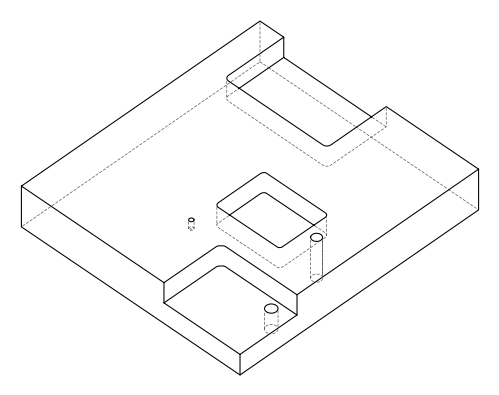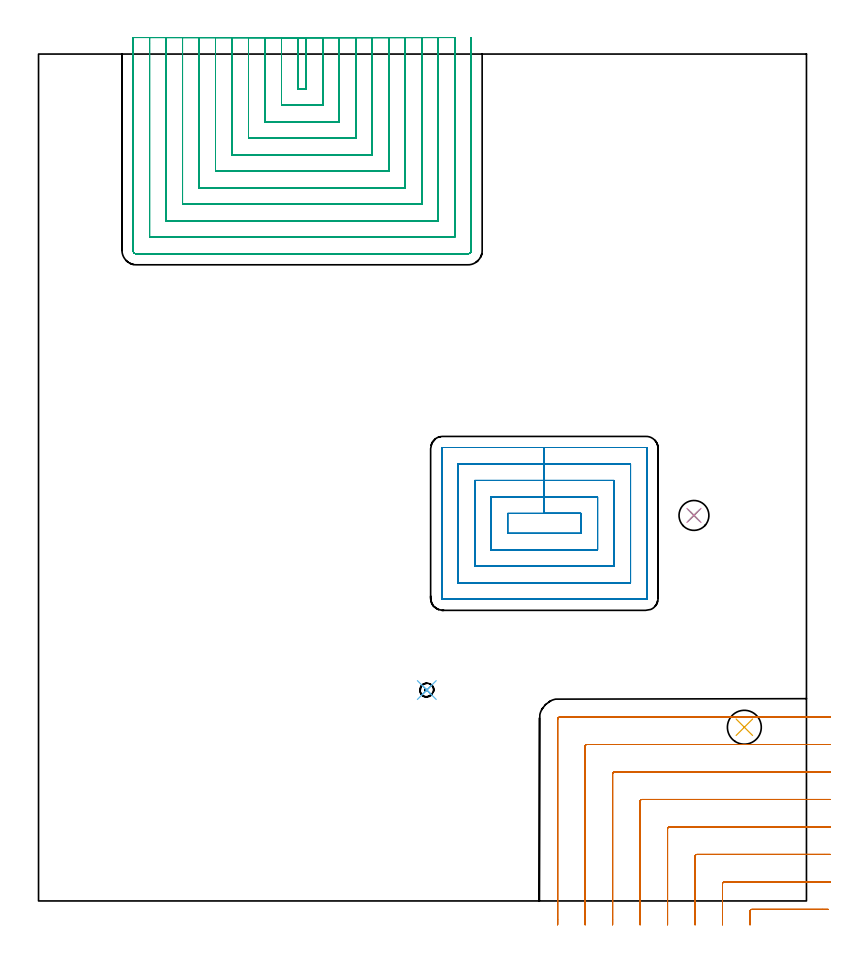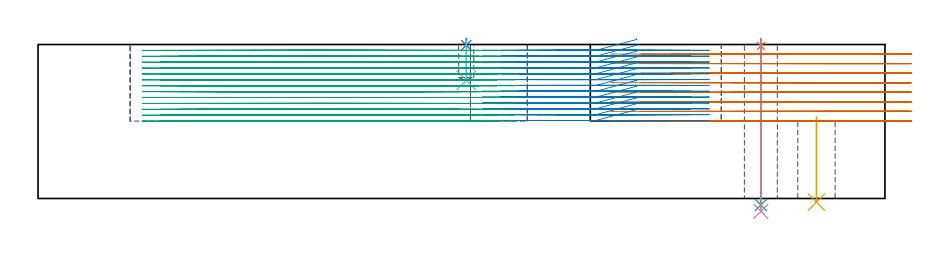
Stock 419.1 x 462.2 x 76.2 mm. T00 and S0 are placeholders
(PLAN: 9 operations, 6 tool changes, 176.8 min)
(1 SPOT_DRILL | STEP1HOLE | NXT0321_9005460120000 | 0.03 min | 3 mm3)
(2 SPOT_DRILL_1 | STEP1POCKET | NXT0321_9005460120000 | 0.03 min | 0 mm3)
(3 DRILL_THROUGH_HOLE_INTO_CENTER | STEP1HOLE | NXT0301_065 | 0.33 min | 5245 mm3)
(4 DRILL_TO_ENLARGE_THROUGH_HOLE | STEP1HOLE | UGT0301_287 | 0.34 min | 10614 mm3)
(5 INDEXABLE_INSERT_DRILL_THROUGH_HOLE_FROM_SOLID | STEP1HOLE_1 | NXT0302_008 | 0.18 min | 20442 mm3)
(6 DRILL_BLIND_HOLE_INTO_CENTER | STEP1POCKET | NXT0301_046 | 0.08 min | 736 mm3)
(7 MILL_CORNER_NOTCH_RECTANGULAR | CORNER_NOTCH_RECTANGULAR | UGT0201_094 | Follow Part, ap 5, ae 75% | 21.95 min | 597274 mm3)
(8 MILL_RECTANGULAR_POCKET | POCKET_RECTANGULAR_STRAIGHT | NXT0201_011 | Follow Part, ap 3, ae 75% | 34.16 min | 441563 mm3)
(9 MILL_SLOT | SLOT_PARTIAL_RECTANGULAR | NXT0201_011 | Follow Part, ap 3, ae 75% | 119.72 min | 855572 mm3)
(TOOL NXT0321_9005460120000 | NC Spot Drill, 142deg, 12mm, Carbide, Uncoated | D12 PA142 FL30 Z2)
(TOOL NXT0301_065 | Carbide Drill 9.4mm [860.1-0940-075A1-MM 2214] | D9.4 PA140 FL98 Z2)
(TOOL UGT0301_287 | Twist Drill 16.3 mm | D16.3 PA118 FL125 Z2)
(TOOL NXT0302_008 | Index. Insert Drill 18.5mm [880-D1850L25-05] | D18.5 PA176 FL93 Z2)
(TOOL NXT0301_046 | Carbide Drill 7.5mm [860.1-0750-038A1-MM 2214] | D7.5 PA140 FL53 Z2)
(TOOL UGT0201_094 | End mill 20 mm | D20 FL38 Z4)
(TOOL NXT0201_011 | ENDMILL 12mm [2P460-1200-NA 1630] | D12 FL38 Z6)
(OP 1 SPOT_DRILL)
G17 G21 G94 G90
T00 M6
G54
G17 G0 G90 X357.7 Y210.4 S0 M3
G43 Z86.2 H0
G94 G81 G98 Z75.498 F250. R79.2
G80
M5
M2
(OP 2 SPOT_DRILL_1)
G17 G21 G94 G90
T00 M6
G54
G17 G0 G90 X211.9 Y115.1 S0 M3
G43 Z86.2 H0
G94 G81 G98 Z75.877 F250. R79.2
G80
M5
M2
(OP 3 DRILL_THROUGH_HOLE_INTO_CENTER)
G17 G21 G94 G90
T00 M6
G54
G17 G0 G90 X357.7 Y210.4 S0 M3
G43 Z86.2 H1
G94 G73 G98 Z-3.211 F250. Q8.823 R78.2
G80
M5
M2
(OP 4 DRILL_TO_ENLARGE_THROUGH_HOLE)
G17 G21 G94 G90
T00 M6
G54
G17 G0 G90 X357.7 Y210.4 S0 M3
G43 Z86.2 H0
G94 G73 G98 Z-6.397 F250. Q13.766 R78.2
G80
M5
M2
(OP 5 INDEXABLE_INSERT_DRILL_THROUGH_HOLE_FROM_SOLID)
G17 G21 G94 G90
T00 M6
G54
G17 G0 G90 X385.2 Y94.8 S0 M3
G43 Z86.2 H1
G94 G81 G98 Z-1.823 F250. R40.4
G80
M5
M2
(OP 6 DRILL_BLIND_HOLE_INTO_CENTER)
G17 G21 G94 G90
T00 M6
G54
G17 G0 G90 X211.9 Y115.1 S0 M3
G43 Z86.2 H1
G94 G81 G98 Z58.5 F250. R78.2
G80
M5
M2
(OP 7 MILL_CORNER_NOTCH_RECTANGULAR)
G17 G21 G94 G90
T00 M6
G54
G17 G0 G90 X430.979 Y-4.6 S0 M3
G43 Z86.2 H0
Z71.475
G94 G1 X427.979 F250.
X389.292 F500.
G3 X388.3 Y-5.592 R1.
G1 Y-10.
Y-13. F250.
G0 Z86.2
X432.1 Y10.4
Z71.475
G1 X429.1
X374.293 F500.
G3 X373.3 Y9.407 R1.
G1 Y-10.
Y-13. F250.
G0 Z86.2
X432.1 Y25.4
Z71.475
G1 X429.1
X359.293 F500.
G3 X358.3 Y24.407 R1.
G1 Y-10.
Y-13. F250.
G0 Z86.2
X432.1 Y40.4
Z71.475
G1 X429.1
X344.294 F500.
G3 X343.3 Y39.406 R1.
G1 Y-10.
Y-13. F250.
G0 Z86.2
X432.1 Y55.4
Z71.475
G1 X429.1
X329.294 F500.
G3 X328.3 Y54.406 R1.
G1 Y-10.
Y-13. F250.
G0 Z86.2
X432.1 Y70.4
Z71.475
G1 X429.1
X314.294 F500.
G3 X313.3 Y69.406 R1.
G1 Y-10.
Y-13. F250.
G0 Z86.2
X432.1 Y85.4
Z71.475
G1 X429.1
X299.295 F500.
G3 X298.3 Y84.405 R1.
G1 Y-10.
Y-13. F250.
G0 Z86.2
X432.1 Y100.4
Z71.475
G1 X429.1
X284.6 F500.
G3 X283.3 Y99.1 R1.3
G1 Y-10.
Y-13. F250.
G0 Z86.2
X430.979 Y-4.6
Z66.75
G1 X427.979
X389.292 F500.
G3 X388.3 Y-5.592 R1.
G1 Y-10.
Y-13. F250.
G0 Z86.2
X432.1 Y10.4
Z66.75
G1 X429.1
X374.293 F500.
G3 X373.3 Y9.407 R1.
G1 Y-10.
Y-13. F250.
G0 Z86.2
X432.1 Y25.4
Z66.75
G1 X429.1
X359.293 F500.
G3 X358.3 Y24.407 R1.
G1 Y-10.
Y-13. F250.
G0 Z86.2
X432.1 Y40.4
Z66.75
G1 X429.1
X344.294 F500.
G3 X343.3 Y39.406 R1.
G1 Y-10.
Y-13. F250.
G0 Z86.2
X432.1 Y55.4
Z66.75
G1 X429.1
X329.294 F500.
G3 X328.3 Y54.406 R1.
G1 Y-10.
Y-13. F250.
G0 Z86.2
X432.1 Y70.4
Z66.75
G1 X429.1
X314.294 F500.
G3 X313.3 Y69.406 R1.
G1 Y-10.
Y-13. F250.
G0 Z86.2
X432.1 Y85.4
Z66.75
G1 X429.1
X299.295 F500.
G3 X298.3 Y84.405 R1.
G1 Y-10.
Y-13. F250.
G0 Z86.2
X432.1 Y100.4
Z66.75
G1 X429.1
X284.6 F500.
G3 X283.3 Y99.1 R1.3
G1 Y-10.
Y-13. F250.
G0 Z86.2
X430.979 Y-4.6
Z62.025
G1 X427.979
X389.292 F500.
G3 X388.3 Y-5.592 R1.
G1 Y-10.
Y-13. F250.
G0 Z86.2
X432.1 Y10.4
Z62.025
G1 X429.1
X374.293 F500.
G3 X373.3 Y9.407 R1.
G1 Y-10.
Y-13. F250.
G0 Z86.2
X432.1 Y25.4
Z62.025
G1 X429.1
X359.293 F500.
G3 X358.3 Y24.407 R1.
G1 Y-10.
Y-13. F250.
G0 Z86.2
X432.1 Y40.4
Z62.025
G1 X429.1
X344.294 F500.
G3 X343.3 Y39.406 R1.
G1 Y-10.
Y-13. F250.
G0 Z86.2
X432.1 Y55.4
Z62.025
G1 X429.1
X329.294 F500.
G3 X328.3 Y54.406 R1.
G1 Y-10.
Y-13. F250.
G0 Z86.2
X432.1 Y70.4
Z62.025
G1 X429.1
X314.294 F500.
G3 X313.3 Y69.406 R1.
G1 Y-10.
Y-13. F250.
G0 Z86.2
X432.1 Y85.4
Z62.025
G1 X429.1
X299.295 F500.
G3 X298.3 Y84.405 R1.
G1 Y-10.
Y-13. F250.
G0 Z86.2
X432.1 Y100.4
Z62.025
G1 X429.1
X284.6 F500.
G3 X283.3 Y99.1 R1.3
G1 Y-10.
Y-13. F250.
G0 Z86.2
X430.979 Y-4.6
Z57.3
G1 X427.979
X389.292 F500.
G3 X388.3 Y-5.592 R1.
G1 Y-10.
Y-13. F250.
G0 Z86.2
X432.1 Y10.4
Z57.3
G1 X429.1
X374.293 F500.
G3 X373.3 Y9.407 R1.
G1 Y-10.
Y-13. F250.
G0 Z86.2
X432.1 Y25.4
Z57.3
G1 X429.1
X359.293 F500.
G3 X358.3 Y24.407 R1.
G1 Y-10.
Y-13. F250.
G0 Z86.2
X432.1 Y40.4
Z57.3
G1 X429.1
X344.294 F500.
G3 X343.3 Y39.406 R1.
G1 Y-10.
Y-13. F250.
G0 Z86.2
X432.1 Y55.4
Z57.3
G1 X429.1
X329.294 F500.
G3 X328.3 Y54.406 R1.
G1 Y-10.
Y-13. F250.
G0 Z86.2
X432.1 Y70.4
Z57.3
G1 X429.1
X314.294 F500.
G3 X313.3 Y69.406 R1.
G1 Y-10.
Y-13. F250.
G0 Z86.2
X432.1 Y85.4
Z57.3
G1 X429.1
X299.295 F500.
G3 X298.3 Y84.405 R1.
G1 Y-10.
Y-13. F250.
G0 Z86.2
X432.1 Y100.4
Z57.3
G1 X429.1
X284.6 F500.
G3 X283.3 Y99.1 R1.3
G1 Y-10.
Y-13. F250.
G0 Z86.2
X430.979 Y-4.6
Z52.575
G1 X427.979
X389.292 F500.
G3 X388.3 Y-5.592 R1.
G1 Y-10.
Y-13. F250.
G0 Z86.2
X432.1 Y10.4
Z52.575
G1 X429.1
X374.293 F500.
G3 X373.3 Y9.407 R1.
G1 Y-10.
Y-13. F250.
G0 Z86.2
X432.1 Y25.4
Z52.575
G1 X429.1
X359.293 F500.
G3 X358.3 Y24.407 R1.
G1 Y-10.
Y-13. F250.
G0 Z86.2
X432.1 Y40.4
Z52.575
G1 X429.1
X344.294 F500.
G3 X343.3 Y39.406 R1.
G1 Y-10.
Y-13. F250.
G0 Z86.2
X432.1 Y55.4
Z52.575
G1 X429.1
X329.294 F500.
G3 X328.3 Y54.406 R1.
G1 Y-10.
Y-13. F250.
G0 Z86.2
X432.1 Y70.4
Z52.575
G1 X429.1
X314.294 F500.
G3 X313.3 Y69.406 R1.
G1 Y-10.
Y-13. F250.
G0 Z86.2
X432.1 Y85.4
Z52.575
G1 X429.1
X299.295 F500.
G3 X298.3 Y84.405 R1.
G1 Y-10.
Y-13. F250.
G0 Z86.2
X432.1 Y100.4
Z52.575
G1 X429.1
X284.6 F500.
G3 X283.3 Y99.1 R1.3
G1 Y-10.
Y-13. F250.
G0 Z86.2
X430.979 Y-4.6
Z47.85
G1 X427.979
X389.292 F500.
G3 X388.3 Y-5.592 R1.
G1 Y-10.
Y-13. F250.
G0 Z86.2
X432.1 Y10.4
Z47.85
G1 X429.1
X374.293 F500.
G3 X373.3 Y9.407 R1.
G1 Y-10.
Y-13. F250.
G0 Z86.2
X432.1 Y25.4
Z47.85
G1 X429.1
X359.293 F500.
G3 X358.3 Y24.407 R1.
G1 Y-10.
Y-13. F250.
G0 Z86.2
X432.1 Y40.4
Z47.85
G1 X429.1
X344.294 F500.
G3 X343.3 Y39.406 R1.
G1 Y-10.
Y-13. F250.
G0 Z86.2
X432.1 Y55.4
Z47.85
G1 X429.1
X329.294 F500.
G3 X328.3 Y54.406 R1.
G1 Y-10.
Y-13. F250.
G0 Z86.2
X432.1 Y70.4
Z47.85
G1 X429.1
X314.294 F500.
G3 X313.3 Y69.406 R1.
G1 Y-10.
Y-13. F250.
G0 Z86.2
X432.1 Y85.4
Z47.85
G1 X429.1
X299.295 F500.
G3 X298.3 Y84.405 R1.
G1 Y-10.
Y-13. F250.
G0 Z86.2
X432.1 Y100.4
Z47.85
G1 X429.1
X284.6 F500.
G3 X283.3 Y99.1 R1.3
G1 Y-10.
Y-13. F250.
G0 Z86.2
X430.979 Y-4.6
Z43.125
G1 X427.979
X389.292 F500.
G3 X388.3 Y-5.592 R1.
G1 Y-10.
Y-13. F250.
G0 Z86.2
X432.1 Y10.4
Z43.125
G1 X429.1
X374.293 F500.
G3 X373.3 Y9.407 R1.
G1 Y-10.
Y-13. F250.
G0 Z86.2
X432.1 Y25.4
Z43.125
G1 X429.1
X359.293 F500.
G3 X358.3 Y24.407 R1.
G1 Y-10.
Y-13. F250.
G0 Z86.2
X432.1 Y40.4
Z43.125
G1 X429.1
X344.294 F500.
G3 X343.3 Y39.406 R1.
G1 Y-10.
Y-13. F250.
G0 Z86.2
X432.1 Y55.4
Z43.125
G1 X429.1
X329.294 F500.
G3 X328.3 Y54.406 R1.
G1 Y-10.
Y-13. F250.
G0 Z86.2
X432.1 Y70.4
Z43.125
G1 X429.1
X314.294 F500.
G3 X313.3 Y69.406 R1.
G1 Y-10.
Y-13. F250.
G0 Z86.2
X432.1 Y85.4
Z43.125
G1 X429.1
X299.295 F500.
G3 X298.3 Y84.405 R1.
G1 Y-10.
Y-13. F250.
G0 Z86.2
X432.1 Y100.4
Z43.125
G1 X429.1
X284.6 F500.
G3 X283.3 Y99.1 R1.3
G1 Y-10.
Y-13. F250.
G0 Z86.2
X430.979 Y-4.6
Z38.4
G1 X427.979
X389.292 F500.
G3 X388.3 Y-5.592 R1.
G1 Y-10.
Y-13. F250.
G0 Z86.2
X432.1 Y10.4
Z38.4
G1 X429.1
X374.293 F500.
G3 X373.3 Y9.407 R1.
G1 Y-10.
Y-13. F250.
G0 Z86.2
X432.1 Y25.4
Z38.4
G1 X429.1
X359.293 F500.
G3 X358.3 Y24.407 R1.
G1 Y-10.
Y-13. F250.
G0 Z86.2
X432.1 Y40.4
Z38.4
G1 X429.1
X344.294 F500.
G3 X343.3 Y39.406 R1.
G1 Y-10.
Y-13. F250.
G0 Z86.2
X432.1 Y55.4
Z38.4
G1 X429.1
X329.294 F500.
G3 X328.3 Y54.406 R1.
G1 Y-10.
Y-13. F250.
G0 Z86.2
X432.1 Y70.4
Z38.4
G1 X429.1
X314.294 F500.
G3 X313.3 Y69.406 R1.
G1 Y-10.
Y-13. F250.
G0 Z86.2
X432.1 Y85.4
Z38.4
G1 X429.1
X299.295 F500.
G3 X298.3 Y84.405 R1.
G1 Y-10.
Y-13. F250.
G0 Z86.2
X432.1 Y100.4
Z38.4
G1 X429.1
X284.6 F500.
G3 X283.3 Y99.1 R1.3
G1 Y-10.
Y-13. F250.
G0 Z86.2
M5
M2
(OP 8 MILL_RECTANGULAR_POCKET)
G17 G21 G94 G90
T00 M6
G54
G17 G0 G90 X296.1 Y209.56 S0 M3
G43 Z86.2 H1
Z79.2
G94 G1 Y211.5 Z78.68 F250.
X276.05 Z73.308
X256. F500.
Y200.6
X296.1
Y211.5
X276.05
Y220.5
X247.
Y191.6
X305.1
Y220.5
X276.05
Y229.5
X238.
Y182.6
X314.1
Y229.5
X276.05
Y238.5
X229.
Y173.6
X323.1
Y238.5
X276.05
Y247.5
X220.5
G3 X220. Y247. R0.5
G1 Y165.1
G3 X220.5 Y164.6 R0.5
G1 X331.6
G3 X332.1 Y165.1 R0.5
G1 Y247.
G3 X331.6 Y247.5 R0.5
G1 X276.05
X275.05
G0 X296.1 Y209.56 Z76.308
G1 Y211.5 Z75.788 F250.
X276.05 Z70.415
X256. F500.
Y200.6
X296.1
Y211.5
X276.05
Y220.5
X247.
Y191.6
X305.1
Y220.5
X276.05
Y229.5
X238.
Y182.6
X314.1
Y229.5
X276.05
Y238.5
X229.
Y173.6
X323.1
Y238.5
X276.05
Y247.5
X220.5
G3 X220. Y247. R0.5
G1 Y165.1
G3 X220.5 Y164.6 R0.5
G1 X331.6
G3 X332.1 Y165.1 R0.5
G1 Y247.
G3 X331.6 Y247.5 R0.5
G1 X276.05
X275.05
G0 X296.1 Y209.56 Z73.415
G1 Y211.5 Z72.895 F250.
X276.05 Z67.523
X256. F500.
Y200.6
X296.1
Y211.5
X276.05
Y220.5
X247.
Y191.6
X305.1
Y220.5
X276.05
Y229.5
X238.
Y182.6
X314.1
Y229.5
X276.05
Y238.5
X229.
Y173.6
X323.1
Y238.5
X276.05
Y247.5
X220.5
G3 X220. Y247. R0.5
G1 Y165.1
G3 X220.5 Y164.6 R0.5
G1 X331.6
G3 X332.1 Y165.1 R0.5
G1 Y247.
G3 X331.6 Y247.5 R0.5
G1 X276.05
X275.05
G0 X296.1 Y209.56 Z70.523
G1 Y211.5 Z70.003 F250.
X276.05 Z64.631
X256. F500.
Y200.6
X296.1
Y211.5
X276.05
Y220.5
X247.
Y191.6
X305.1
Y220.5
X276.05
Y229.5
X238.
Y182.6
X314.1
Y229.5
X276.05
Y238.5
X229.
Y173.6
X323.1
Y238.5
X276.05
Y247.5
X220.5
G3 X220. Y247. R0.5
G1 Y165.1
G3 X220.5 Y164.6 R0.5
G1 X331.6
G3 X332.1 Y165.1 R0.5
G1 Y247.
G3 X331.6 Y247.5 R0.5
G1 X276.05
X275.05
G0 X296.1 Y209.56 Z67.631
G1 Y211.5 Z67.111 F250.
X276.05 Z61.738
X256. F500.
Y200.6
X296.1
Y211.5
X276.05
Y220.5
X247.
Y191.6
X305.1
Y220.5
X276.05
Y229.5
X238.
Y182.6
X314.1
Y229.5
X276.05
Y238.5
X229.
Y173.6
X323.1
Y238.5
X276.05
Y247.5
X220.5
G3 X220. Y247. R0.5
G1 Y165.1
G3 X220.5 Y164.6 R0.5
G1 X331.6
G3 X332.1 Y165.1 R0.5
G1 Y247.
G3 X331.6 Y247.5 R0.5
G1 X276.05
X275.05
G0 X296.1 Y209.56 Z64.738
G1 Y211.5 Z64.218 F250.
X276.05 Z58.846
X256. F500.
Y200.6
X296.1
Y211.5
X276.05
Y220.5
X247.
Y191.6
X305.1
Y220.5
X276.05
Y229.5
X238.
Y182.6
X314.1
Y229.5
X276.05
Y238.5
X229.
Y173.6
X323.1
Y238.5
X276.05
Y247.5
X220.5
G3 X220. Y247. R0.5
G1 Y165.1
G3 X220.5 Y164.6 R0.5
G1 X331.6
G3 X332.1 Y165.1 R0.5
G1 Y247.
G3 X331.6 Y247.5 R0.5
G1 X276.05
X275.05
G0 X296.1 Y209.56 Z61.846
G1 Y211.5 Z61.326 F250.
X276.05 Z55.954
X256. F500.
Y200.6
X296.1
Y211.5
X276.05
Y220.5
X247.
Y191.6
X305.1
Y220.5
X276.05
Y229.5
X238.
Y182.6
X314.1
Y229.5
X276.05
Y238.5
X229.
Y173.6
X323.1
Y238.5
X276.05
Y247.5
X220.5
G3 X220. Y247. R0.5
G1 Y165.1
G3 X220.5 Y164.6 R0.5
G1 X331.6
G3 X332.1 Y165.1 R0.5
G1 Y247.
G3 X331.6 Y247.5 R0.5
G1 X276.05
X275.05
G0 X296.1 Y209.56 Z58.954
G1 Y211.5 Z58.434 F250.
X276.05 Z53.062
X256. F500.
Y200.6
X296.1
Y211.5
X276.05
Y220.5
X247.
Y191.6
X305.1
Y220.5
X276.05
Y229.5
X238.
Y182.6
X314.1
Y229.5
X276.05
Y238.5
X229.
Y173.6
X323.1
Y238.5
X276.05
Y247.5
X220.5
G3 X220. Y247. R0.5
G1 Y165.1
G3 X220.5 Y164.6 R0.5
G1 X331.6
G3 X332.1 Y165.1 R0.5
G1 Y247.
G3 X331.6 Y247.5 R0.5
G1 X276.05
X275.05
G0 X296.1 Y209.56 Z56.062
G1 Y211.5 Z55.542 F250.
X276.05 Z50.169
X256. F500.
Y200.6
X296.1
Y211.5
X276.05
Y220.5
X247.
Y191.6
X305.1
Y220.5
X276.05
Y229.5
X238.
Y182.6
X314.1
Y229.5
X276.05
Y238.5
X229.
Y173.6
X323.1
Y238.5
X276.05
Y247.5
X220.5
G3 X220. Y247. R0.5
G1 Y165.1
G3 X220.5 Y164.6 R0.5
G1 X331.6
G3 X332.1 Y165.1 R0.5
G1 Y247.
G3 X331.6 Y247.5 R0.5
G1 X276.05
X275.05
G0 X296.1 Y209.56 Z53.169
G1 Y211.5 Z52.649 F250.
X276.05 Z47.277
X256. F500.
Y200.6
X296.1
Y211.5
X276.05
Y220.5
X247.
Y191.6
X305.1
Y220.5
X276.05
Y229.5
X238.
Y182.6
X314.1
Y229.5
X276.05
Y238.5
X229.
Y173.6
X323.1
Y238.5
X276.05
Y247.5
X220.5
G3 X220. Y247. R0.5
G1 Y165.1
G3 X220.5 Y164.6 R0.5
G1 X331.6
G3 X332.1 Y165.1 R0.5
G1 Y247.
G3 X331.6 Y247.5 R0.5
G1 X276.05
X275.05
G0 X296.1 Y209.56 Z50.277
G1 Y211.5 Z49.757 F250.
X276.05 Z44.385
X256. F500.
Y200.6
X296.1
Y211.5
X276.05
Y220.5
X247.
Y191.6
X305.1
Y220.5
X276.05
Y229.5
X238.
Y182.6
X314.1
Y229.5
X276.05
Y238.5
X229.
Y173.6
X323.1
Y238.5
X276.05
Y247.5
X220.5
G3 X220. Y247. R0.5
G1 Y165.1
G3 X220.5 Y164.6 R0.5
G1 X331.6
G3 X332.1 Y165.1 R0.5
G1 Y247.
G3 X331.6 Y247.5 R0.5
G1 X276.05
X275.05
G0 X296.1 Y209.56 Z47.385
G1 Y211.5 Z46.865 F250.
X276.05 Z41.492
X256. F500.
Y200.6
X296.1
Y211.5
X276.05
Y220.5
X247.
Y191.6
X305.1
Y220.5
X276.05
Y229.5
X238.
Y182.6
X314.1
Y229.5
X276.05
Y238.5
X229.
Y173.6
X323.1
Y238.5
X276.05
Y247.5
X220.5
G3 X220. Y247. R0.5
G1 Y165.1
G3 X220.5 Y164.6 R0.5
G1 X331.6
G3 X332.1 Y165.1 R0.5
G1 Y247.
G3 X331.6 Y247.5 R0.5
G1 X276.05
X275.05
G0 X296.1 Y209.56 Z44.492
G1 Y211.5 Z43.972 F250.
X276.05 Z38.6
X256. F500.
Y200.6
X296.1
Y211.5
X276.05
Y220.5
X247.
Y191.6
X305.1
Y220.5
X276.05
Y229.5
X238.
Y182.6
X314.1
Y229.5
X276.05
Y238.5
X229.
Y173.6
X323.1
Y238.5
X276.05
Y247.5
X220.5
G3 X220. Y247. R0.5
G1 Y165.1
G3 X220.5 Y164.6 R0.5
G1 X331.6
G3 X332.1 Y165.1 R0.5
G1 Y247.
G3 X331.6 Y247.5 R0.5
G1 X276.05
X275.05
G0 Z86.2
M5
M2
(OP 9 MILL_SLOT)
G17 G21 G94 G90
T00 M6
G54
G17 G0 G90 X141.6 Y471.2 S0 M3
G43 Z86.2 H1
Z73.285
G94 G1 Y468.2 F250.
Y443.2 F500.
X146.1
Y468.2
Y471.2 F250.
X132.6
Y468.2
Y434.2 F500.
X155.1
Y468.2
Y471.2 F250.
X123.6
Y468.2
Y425.2 F500.
X164.1
Y468.2
Y471.2 F250.
X114.6
Y468.2
Y416.2 F500.
X173.1
Y468.2
Y471.2 F250.
X105.6
Y468.2
Y407.2 F500.
X182.1
Y468.2
Y471.2 F250.
X96.6
Y468.2
Y398.2 F500.
X191.1
Y468.2
Y471.2 F250.
X87.6
Y468.2
Y389.2 F500.
X200.1
Y468.2
Y471.2 F250.
X78.6
Y468.2
Y380.2 F500.
X209.1
Y468.2
Y471.2 F250.
X69.6
Y468.2
Y371.2 F500.
X218.1
Y468.2
Y471.2 F250.
X60.6
Y468.2
Y362.2 F500.
X227.1
Y468.2
Y471.2 F250.
X51.6
Y468.2
Y354.9 F500.
G3 X53.3 Y353.2 R1.7
G1 X234.4
G3 X236.1 Y354.9 R1.7
G1 Y468.2
Y471.2 F250.
G0 X141.6 Z70.369
G1 Y468.2
Y443.2 F500.
X146.1
Y468.2
Y471.2 F250.
X132.6
Y468.2
Y434.2 F500.
X155.1
Y468.2
Y471.2 F250.
X123.6
Y468.2
Y425.2 F500.
X164.1
Y468.2
Y471.2 F250.
X114.6
Y468.2
Y416.2 F500.
X173.1
Y468.2
Y471.2 F250.
X105.6
Y468.2
Y407.2 F500.
X182.1
Y468.2
Y471.2 F250.
X96.6
Y468.2
Y398.2 F500.
X191.1
Y468.2
Y471.2 F250.
X87.6
Y468.2
Y389.2 F500.
X200.1
Y468.2
Y471.2 F250.
X78.6
Y468.2
Y380.2 F500.
X209.1
Y468.2
Y471.2 F250.
X69.6
Y468.2
Y371.2 F500.
X218.1
Y468.2
Y471.2 F250.
X60.6
Y468.2
Y362.2 F500.
X227.1
Y468.2
Y471.2 F250.
X51.6
Y468.2
Y354.9 F500.
G3 X53.3 Y353.2 R1.7
G1 X234.4
G3 X236.1 Y354.9 R1.7
G1 Y468.2
Y471.2 F250.
G0 X141.6 Z67.454
G1 Y468.2
Y443.2 F500.
X146.1
Y468.2
Y471.2 F250.
X132.6
Y468.2
Y434.2 F500.
X155.1
Y468.2
Y471.2 F250.
X123.6
Y468.2
Y425.2 F500.
X164.1
Y468.2
Y471.2 F250.
X114.6
Y468.2
Y416.2 F500.
X173.1
Y468.2
Y471.2 F250.
X105.6
Y468.2
Y407.2 F500.
X182.1
Y468.2
Y471.2 F250.
X96.6
Y468.2
Y398.2 F500.
X191.1
Y468.2
Y471.2 F250.
X87.6
Y468.2
Y389.2 F500.
X200.1
Y468.2
Y471.2 F250.
X78.6
Y468.2
Y380.2 F500.
X209.1
Y468.2
Y471.2 F250.
X69.6
Y468.2
Y371.2 F500.
X218.1
Y468.2
Y471.2 F250.
X60.6
Y468.2
Y362.2 F500.
X227.1
Y468.2
Y471.2 F250.
X51.6
Y468.2
Y354.9 F500.
G3 X53.3 Y353.2 R1.7
G1 X234.4
G3 X236.1 Y354.9 R1.7
G1 Y468.2
Y471.2 F250.
G0 X141.6 Z64.538
G1 Y468.2
Y443.2 F500.
X146.1
Y468.2
Y471.2 F250.
X132.6
Y468.2
Y434.2 F500.
X155.1
Y468.2
Y471.2 F250.
X123.6
Y468.2
Y425.2 F500.
X164.1
Y468.2
Y471.2 F250.
X114.6
Y468.2
Y416.2 F500.
X173.1
Y468.2
Y471.2 F250.
X105.6
Y468.2
Y407.2 F500.
X182.1
Y468.2
Y471.2 F250.
X96.6
Y468.2
Y398.2 F500.
X191.1
Y468.2
Y471.2 F250.
X87.6
Y468.2
Y389.2 F500.
X200.1
Y468.2
Y471.2 F250.
X78.6
Y468.2
Y380.2 F500.
X209.1
Y468.2
Y471.2 F250.
X69.6
Y468.2
Y371.2 F500.
X218.1
Y468.2
Y471.2 F250.
X60.6
Y468.2
Y362.2 F500.
X227.1
Y468.2
Y471.2 F250.
X51.6
Y468.2
Y354.9 F500.
G3 X53.3 Y353.2 R1.7
G1 X234.4
G3 X236.1 Y354.9 R1.7
G1 Y468.2
Y471.2 F250.
G0 X141.6 Z61.623
G1 Y468.2
Y443.2 F500.
X146.1
Y468.2
Y471.2 F250.
X132.6
Y468.2
Y434.2 F500.
X155.1
Y468.2
Y471.2 F250.
X123.6
Y468.2
Y425.2 F500.
X164.1
Y468.2
Y471.2 F250.
X114.6
Y468.2
Y416.2 F500.
X173.1
Y468.2
Y471.2 F250.
X105.6
Y468.2
Y407.2 F500.
X182.1
Y468.2
Y471.2 F250.
X96.6
Y468.2
Y398.2 F500.
X191.1
Y468.2
Y471.2 F250.
X87.6
Y468.2
Y389.2 F500.
X200.1
Y468.2
Y471.2 F250.
X78.6
Y468.2
Y380.2 F500.
X209.1
Y468.2
Y471.2 F250.
X69.6
Y468.2
Y371.2 F500.
X218.1
Y468.2
Y471.2 F250.
X60.6
Y468.2
Y362.2 F500.
X227.1
Y468.2
Y471.2 F250.
X51.6
Y468.2
Y354.9 F500.
G3 X53.3 Y353.2 R1.7
G1 X234.4
G3 X236.1 Y354.9 R1.7
G1 Y468.2
Y471.2 F250.
G0 X141.6 Z58.708
G1 Y468.2
Y443.2 F500.
X146.1
Y468.2
Y471.2 F250.
X132.6
Y468.2
Y434.2 F500.
X155.1
Y468.2
Y471.2 F250.
X123.6
Y468.2
Y425.2 F500.
X164.1
Y468.2
Y471.2 F250.
X114.6
Y468.2
Y416.2 F500.
X173.1
Y468.2
Y471.2 F250.
X105.6
Y468.2
Y407.2 F500.
X182.1
Y468.2
Y471.2 F250.
X96.6
Y468.2
Y398.2 F500.
X191.1
Y468.2
Y471.2 F250.
X87.6
Y468.2
Y389.2 F500.
X200.1
Y468.2
Y471.2 F250.
X78.6
Y468.2
Y380.2 F500.
X209.1
Y468.2
Y471.2 F250.
X69.6
Y468.2
Y371.2 F500.
X218.1
Y468.2
Y471.2 F250.
X60.6
Y468.2
Y362.2 F500.
X227.1
Y468.2
Y471.2 F250.
X51.6
Y468.2
Y354.9 F500.
G3 X53.3 Y353.2 R1.7
G1 X234.4
G3 X236.1 Y354.9 R1.7
G1 Y468.2
Y471.2 F250.
G0 X141.6 Z55.792
G1 Y468.2
Y443.2 F500.
X146.1
Y468.2
Y471.2 F250.
X132.6
Y468.2
Y434.2 F500.
X155.1
Y468.2
Y471.2 F250.
X123.6
Y468.2
Y425.2 F500.
X164.1
Y468.2
Y471.2 F250.
X114.6
Y468.2
Y416.2 F500.
X173.1
Y468.2
Y471.2 F250.
X105.6
Y468.2
Y407.2 F500.
X182.1
Y468.2
Y471.2 F250.
X96.6
Y468.2
Y398.2 F500.
X191.1
Y468.2
Y471.2 F250.
X87.6
Y468.2
Y389.2 F500.
X200.1
Y468.2
Y471.2 F250.
X78.6
Y468.2
Y380.2 F500.
X209.1
Y468.2
Y471.2 F250.
X69.6
Y468.2
Y371.2 F500.
X218.1
Y468.2
Y471.2 F250.
X60.6
Y468.2
Y362.2 F500.
X227.1
Y468.2
Y471.2 F250.
X51.6
Y468.2
Y354.9 F500.
G3 X53.3 Y353.2 R1.7
G1 X234.4
G3 X236.1 Y354.9 R1.7
G1 Y468.2
Y471.2 F250.
G0 X141.6 Z52.877
G1 Y468.2
Y443.2 F500.
X146.1
Y468.2
Y471.2 F250.
X132.6
Y468.2
Y434.2 F500.
X155.1
Y468.2
Y471.2 F250.
X123.6
Y468.2
Y425.2 F500.
X164.1
Y468.2
Y471.2 F250.
X114.6
Y468.2
Y416.2 F500.
X173.1
Y468.2
Y471.2 F250.
X105.6
Y468.2
Y407.2 F500.
X182.1
Y468.2
Y471.2 F250.
X96.6
Y468.2
Y398.2 F500.
X191.1
Y468.2
Y471.2 F250.
X87.6
Y468.2
Y389.2 F500.
X200.1
Y468.2
Y471.2 F250.
X78.6
Y468.2
Y380.2 F500.
X209.1
Y468.2
Y471.2 F250.
X69.6
Y468.2
Y371.2 F500.
X218.1
Y468.2
Y471.2 F250.
X60.6
Y468.2
Y362.2 F500.
X227.1
Y468.2
Y471.2 F250.
X51.6
Y468.2
Y354.9 F500.
G3 X53.3 Y353.2 R1.7
G1 X234.4
G3 X236.1 Y354.9 R1.7
G1 Y468.2
Y471.2 F250.
G0 X141.6 Z49.962
G1 Y468.2
Y443.2 F500.
X146.1
Y468.2
Y471.2 F250.
X132.6
Y468.2
Y434.2 F500.
X155.1
Y468.2
Y471.2 F250.
X123.6
Y468.2
Y425.2 F500.
X164.1
Y468.2
Y471.2 F250.
X114.6
Y468.2
Y416.2 F500.
X173.1
Y468.2
Y471.2 F250.
X105.6
Y468.2
Y407.2 F500.
X182.1
Y468.2
Y471.2 F250.
X96.6
Y468.2
Y398.2 F500.
X191.1
Y468.2
Y471.2 F250.
X87.6
Y468.2
Y389.2 F500.
X200.1
Y468.2
Y471.2 F250.
X78.6
Y468.2
Y380.2 F500.
X209.1
Y468.2
Y471.2 F250.
X69.6
Y468.2
Y371.2 F500.
X218.1
Y468.2
Y471.2 F250.
X60.6
Y468.2
Y362.2 F500.
X227.1
Y468.2
Y471.2 F250.
X51.6
Y468.2
Y354.9 F500.
G3 X53.3 Y353.2 R1.7
G1 X234.4
G3 X236.1 Y354.9 R1.7
G1 Y468.2
Y471.2 F250.
G0 X141.6 Z47.046
G1 Y468.2
Y443.2 F500.
X146.1
Y468.2
Y471.2 F250.
X132.6
Y468.2
Y434.2 F500.
X155.1
Y468.2
Y471.2 F250.
X123.6
Y468.2
Y425.2 F500.
X164.1
Y468.2
Y471.2 F250.
X114.6
Y468.2
Y416.2 F500.
X173.1
Y468.2
Y471.2 F250.
X105.6
Y468.2
Y407.2 F500.
X182.1
Y468.2
Y471.2 F250.
X96.6
Y468.2
Y398.2 F500.
X191.1
Y468.2
Y471.2 F250.
X87.6
Y468.2
Y389.2 F500.
X200.1
Y468.2
Y471.2 F250.
X78.6
Y468.2
Y380.2 F500.
X209.1
Y468.2
Y471.2 F250.
X69.6
Y468.2
Y371.2 F500.
X218.1
Y468.2
Y471.2 F250.
X60.6
Y468.2
Y362.2 F500.
X227.1
Y468.2
Y471.2 F250.
X51.6
Y468.2
Y354.9 F500.
G3 X53.3 Y353.2 R1.7
G1 X234.4
G3 X236.1 Y354.9 R1.7
G1 Y468.2
Y471.2 F250.
G0 X141.6 Z44.131
G1 Y468.2
Y443.2 F500.
X146.1
Y468.2
Y471.2 F250.
X132.6
Y468.2
Y434.2 F500.
X155.1
Y468.2
Y471.2 F250.
X123.6
Y468.2
Y425.2 F500.
X164.1
Y468.2
Y471.2 F250.
X114.6
Y468.2
Y416.2 F500.
X173.1
Y468.2
Y471.2 F250.
X105.6
Y468.2
Y407.2 F500.
X182.1
Y468.2
Y471.2 F250.
X96.6
Y468.2
Y398.2 F500.
X191.1
Y468.2
Y471.2 F250.
X87.6
Y468.2
Y389.2 F500.
X200.1
Y468.2
Y471.2 F250.
X78.6
Y468.2
Y380.2 F500.
X209.1
Y468.2
Y471.2 F250.
X69.6
Y468.2
Y371.2 F500.
X218.1
Y468.2
Y471.2 F250.
X60.6
Y468.2
Y362.2 F500.
X227.1
Y468.2
Y471.2 F250.
X51.6
Y468.2
Y354.9 F500.
G3 X53.3 Y353.2 R1.7
G1 X234.4
G3 X236.1 Y354.9 R1.7
G1 Y468.2
Y471.2 F250.
G0 X141.6 Z41.215
G1 Y468.2
Y443.2 F500.
X146.1
Y468.2
Y471.2 F250.
X132.6
Y468.2
Y434.2 F500.
X155.1
Y468.2
Y471.2 F250.
X123.6
Y468.2
Y425.2 F500.
X164.1
Y468.2
Y471.2 F250.
X114.6
Y468.2
Y416.2 F500.
X173.1
Y468.2
Y471.2 F250.
X105.6
Y468.2
Y407.2 F500.
X182.1
Y468.2
Y471.2 F250.
X96.6
Y468.2
Y398.2 F500.
X191.1
Y468.2
Y471.2 F250.
X87.6
Y468.2
Y389.2 F500.
X200.1
Y468.2
Y471.2 F250.
X78.6
Y468.2
Y380.2 F500.
X209.1
Y468.2
Y471.2 F250.
X69.6
Y468.2
Y371.2 F500.
X218.1
Y468.2
Y471.2 F250.
X60.6
Y468.2
Y362.2 F500.
X227.1
Y468.2
Y471.2 F250.
X51.6
Y468.2
Y354.9 F500.
G3 X53.3 Y353.2 R1.7
G1 X234.4
G3 X236.1 Y354.9 R1.7
G1 Y468.2
Y471.2 F250.
G0 X141.6 Z38.3
G1 Y468.2
Y443.2 F500.
X146.1
Y468.2
Y471.2 F250.
X132.6
Y468.2
Y434.2 F500.
X155.1
Y468.2
Y471.2 F250.
X123.6
Y468.2
Y425.2 F500.
X164.1
Y468.2
Y471.2 F250.
X114.6
Y468.2
Y416.2 F500.
X173.1
Y468.2
Y471.2 F250.
X105.6
Y468.2
Y407.2 F500.
X182.1
Y468.2
Y471.2 F250.
X96.6
Y468.2
Y398.2 F500.
X191.1
Y468.2
Y471.2 F250.
X87.6
Y468.2
Y389.2 F500.
X200.1
Y468.2
Y471.2 F250.
X78.6
Y468.2
Y380.2 F500.
X209.1
Y468.2
Y471.2 F250.
X69.6
Y468.2
Y371.2 F500.
X218.1
Y468.2
Y471.2 F250.
X60.6
Y468.2
Y362.2 F500.
X227.1
Y468.2
Y471.2 F250.
X51.6
Y468.2
Y354.9 F500.
G3 X53.3 Y353.2 R1.7
G1 X234.4
G3 X236.1 Y354.9 R1.7
G1 Y468.2
Y471.2 F250.
G0 Z86.2
M5
M2
